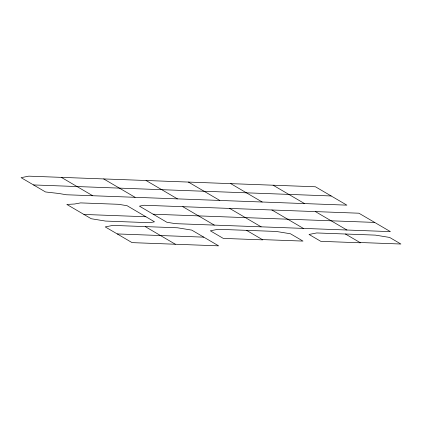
<?xml version="1.0" encoding="UTF-8"?>
<svg xmlns="http://www.w3.org/2000/svg" width="422" height="422" viewBox="0 0 422 422"><rect width="100%" height="100%" fill="white"/><g stroke="black" fill="none" stroke-linecap="round" stroke-linejoin="round"><path stroke-width="0.63" d="M33.517 184.936L45.523 191.968L58.927 193.492L66.307 194.758L346.879 205.15L315.44 186.777L28.77 176.153L21.1 177.667L33.517 184.936L331.154 195.961M153.144 214.207L374.652 222.415L390.392 231.625L175.394 223.655L166.859 222.262L139.429 206.152L144.018 205.25L358.89 213.205L374.652 222.415M83.925 214.45L145.891 216.75L154.499 221.808L149.9 222.71L105.489 221.065L91.268 218.744L66.834 204.448L74.678 204L80.576 202.898L118.524 204.301L127.059 205.699L145.891 216.75M359.971 242.508L400.9 244.022L389.654 237.449L375.427 235.123L316.695 232.949L309.025 234.463L320.815 241.337L360.462 242.798L345.407 234.01M117.232 233.93L132.075 242.629L218.617 245.847L191.767 230.117L177.546 227.79L112.89 225.395L105.22 226.909L117.232 233.93L203.773 237.148M262.363 239.596L302.996 241.089L290.442 233.767L276.262 231.451L217.989 229.294L210.325 230.808L223.27 238.398L262.816 239.865L246.553 230.354M273.108 185.211L304.52 203.578M315.408 211.596L346.91 230.011M230.744 183.639L262.157 202.011M188.386 182.072L219.809 200.445M182.779 206.68L214.281 225.1M271.91 209.987L303.371 228.397M229.668 208.421L261.134 226.83M146.054 180.5L177.451 198.878M103.696 178.933L135.087 197.306M61.332 177.361L92.729 195.739M145.237 226.598L175.346 244.238"/></g></svg>
